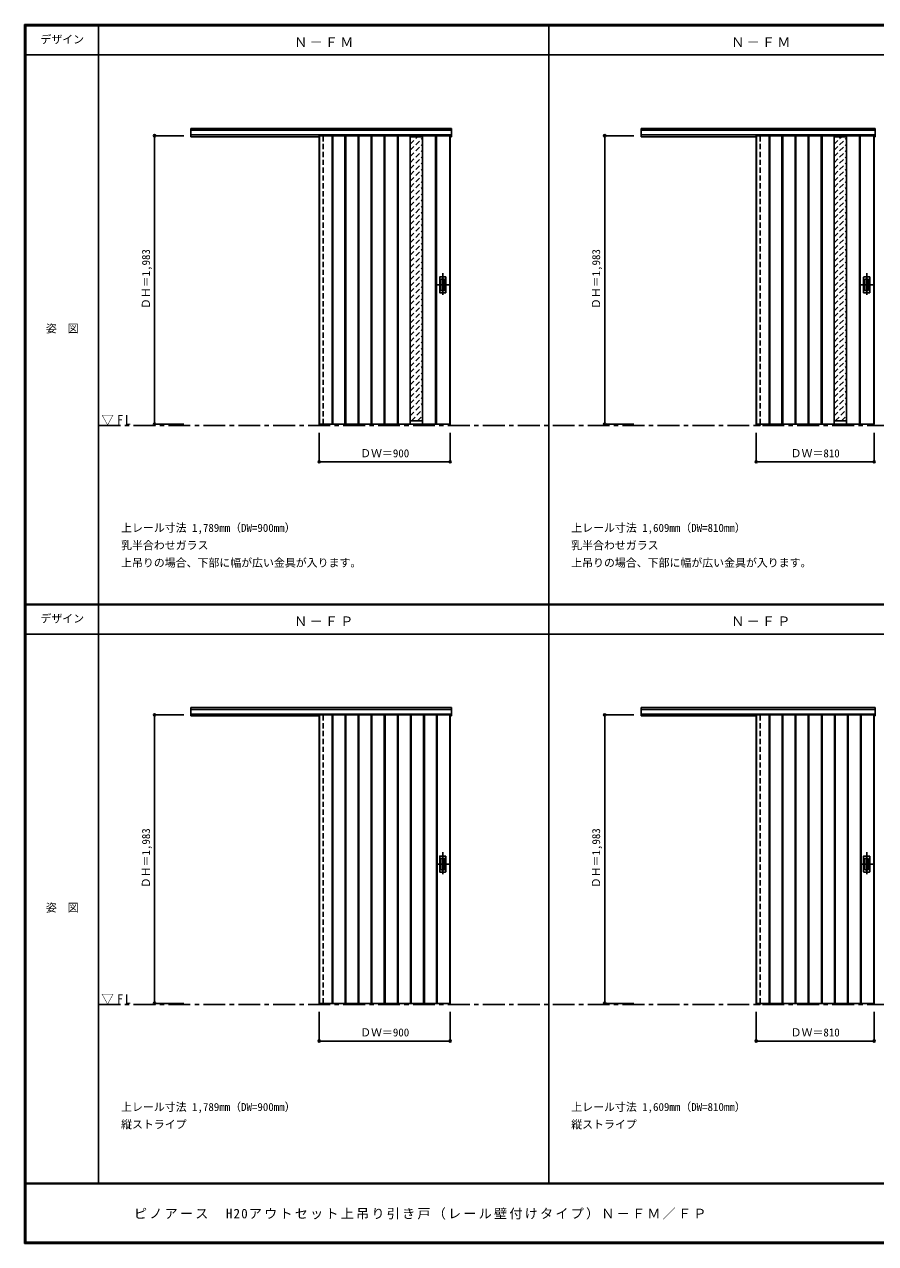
# Model space of a CAD drawing. Units: millimetres, scale not verified. Extents: x -6000 to 5700, y -4307 to 4260.
# Drawn here: x -6000 to -152, y -4205 to 4175 of the extents above; entities that cross this region are included whole.
import ezdxf
from ezdxf.enums import TextEntityAlignment as Align

# ---------------------------------------------------------------- set-up
doc = ezdxf.new("R2010")
doc.units = ezdxf.units.MM
doc.header["$LTSCALE"] = 30
doc.header["$PDMODE"] = 32
doc.header["$PDSIZE"] = 15
doc.linetypes.add('CHAIN1', pattern=[8, 5, -1, 1, -1])
doc.linetypes.add('DASHED1', pattern=[1.8, 1.2, -0.6])
for name, color, linetype in [('0-1_通り芯', 4, 'CHAIN1'), ('0-2_扉', 3, 'Continuous'), ('0-3_仕上げ', 3, 'Continuous'), ('0-4_枠', 3, 'Continuous'), ('0-6_引手', 3, 'Continuous'), ('0-A_文字', 7, 'Continuous'), ('0-B_寸法', 4, 'Continuous'), ('0-C_ハッチ', 4, 'DASHED1'), ('F-1_枠', 6, 'Continuous'), ('F-A_文字', 7, 'Continuous')]:
    doc.layers.add(name, color=color, linetype=linetype)
doc.styles.add('ＭＳ ゴシック', font='')
doc.styles.get('ＭＳ ゴシック').set_extended_font_data('MS Gothic')

msp = doc.modelspace()

# ---------------------------------------------------------------- linework, layer by layer
at = {"layer": '0-1_通り芯'}
for p, q in [((-3125.75, 2465.5), (-3125.75, 2303.5)), ((-213.25, 2465.5), (-213.25, 2303.5)), ((-3084.75, 2384.5), (-3166.75, 2384.5)), ((-172.25, 2384.5), (-254.25, 2384.5)), ((-3125.75, -1515), (-3125.75, -1677)), ((-213.25, -1515), (-213.25, -1677)), ((-3084.75, -1596), (-3166.75, -1596)), ((-172.25, -1596), (-254.25, -1596))]:
    msp.add_line(p, q, dxfattribs=at)
at = {"layer": '0-1_通り芯', "color": 7}
for p, q in [((-5490, 1418), (3233.5, 1418)), ((-5490, -2562.5), (5690, -2562.5))]:
    msp.add_line(p, q, dxfattribs=at)
at = {"layer": '0-2_扉', "color": 4, "linetype": 'DASHED1'}
for p, q in [((-3974.75, 3410), (-3974.75, 3406)), ((-972.25, 3410), (-972.25, 3406)), ((-3974.75, -570.5), (-3974.75, -574.5)), ((-972.25, -570.5), (-972.25, -574.5))]:
    msp.add_line(p, q, dxfattribs=at)
at = {"layer": '0-2_扉'}
for p, q in [((-3974.75, 3410), (-3974.75, 1427)), ((-3974.75, 3410), (-3074.75, 3410)), ((-972.25, 3410), (-972.25, 1427)), ((-972.25, 3410), (-162.25, 3410)), ((-3974.75, -570.5), (-3974.75, -2553.5)), ((-3974.75, -570.5), (-3074.75, -570.5)), ((-972.25, -570.5), (-972.25, -2553.5)), ((-972.25, -570.5), (-162.25, -570.5))]:
    msp.add_line(p, q, dxfattribs=at)
for points in [[(-3974.75, 1427), (-3074.75, 1427), (-3074.75, 3410)], [(-972.25, 1427), (-162.25, 1427), (-162.25, 3410)], [(-3974.75, -2553.5), (-3074.75, -2553.5), (-3074.75, -570.5)], [(-972.25, -2553.5), (-162.25, -2553.5), (-162.25, -570.5)]]:
    msp.add_lwpolyline(points, dxfattribs=at)
at = {"layer": '0-3_仕上げ'}
for p, q in [((-3971.75, 3410), (-3971.75, 1427)), ((-3885.75, 3410), (-3885.75, 1427)), ((-3880.75, 3410), (-3880.75, 1427)), ((-3797.75, 3410), (-3797.75, 1427)), ((-3792.75, 3410), (-3792.75, 1427)), ((-3707.75, 3410), (-3707.75, 1427)), ((-3702.75, 3410), (-3702.75, 1427)), ((-3617.75, 3410), (-3617.75, 1427)), ((-3612.75, 3410), (-3612.75, 1427)), ((-3527.75, 3410), (-3527.75, 1427)), ((-3522.75, 3410), (-3522.75, 1427)), ((-3437.75, 3410), (-3437.75, 1427)), ((-3432.75, 3410), (-3432.75, 1427)), ((-3174.75, 3410), (-3174.75, 1427)), ((-3169.75, 3410), (-3169.75, 1427)), ((-3077.75, 1427), (-3077.75, 3410)), ((-969.25, 3410), (-969.25, 1427)), ((-883.25, 1427), (-883.25, 3410)), ((-878.25, 1427), (-878.25, 3410)), ((-795.25, 1427), (-795.25, 3410)), ((-790.25, 1427), (-790.25, 3410)), ((-705.25, 1427), (-705.25, 3410)), ((-700.25, 1427), (-700.25, 3410)), ((-615.25, 3410), (-615.25, 1427)), ((-610.25, 3410), (-610.25, 1427)), ((-525.25, 3410), (-525.25, 1427)), ((-520.25, 3410), (-520.25, 1427)), ((-262.25, 3410), (-262.25, 1427)), ((-257.25, 3410), (-257.25, 1427)), ((-165.25, 1427), (-165.25, 3410)), ((-3971.75, -570.5), (-3971.75, -2553.5)), ((-3885.25, -570.5), (-3885.25, -2553.5)), ((-3880.25, -570.5), (-3880.25, -2553.5)), ((-3797.25, -570.5), (-3797.25, -2553.5)), ((-3792.25, -570.5), (-3792.25, -2553.5)), ((-3707.25, -570.5), (-3707.25, -2553.5)), ((-3702.25, -570.5), (-3702.25, -2553.5)), ((-3617.25, -570.5), (-3617.25, -2553.5)), ((-3612.25, -570.5), (-3612.25, -2553.5)), ((-3527.25, -570.5), (-3527.25, -2553.5)), ((-3522.25, -2553.5), (-3522.25, -570.5)), ((-3437.25, -2553.5), (-3437.25, -570.5)), ((-3432.25, -2553.5), (-3432.25, -570.5)), ((-3347.25, -2553.5), (-3347.25, -570.5)), ((-3342.25, -2553.5), (-3342.25, -570.5)), ((-3257.25, -2553.5), (-3257.25, -570.5)), ((-3252.25, -2553.5), (-3252.25, -570.5)), ((-3169.25, -2553.5), (-3169.25, -570.5)), ((-3164.25, -2553.5), (-3164.25, -570.5)), ((-3077.75, -2553.5), (-3077.75, -570.5)), ((-969.25, -570.5), (-969.25, -2553.5)), ((-882.75, -570.5), (-882.75, -2553.5)), ((-877.75, -570.5), (-877.75, -2553.5)), ((-794.75, -570.5), (-794.75, -2553.5)), ((-789.75, -570.5), (-789.75, -2553.5)), ((-704.75, -570.5), (-704.75, -2553.5)), ((-699.75, -570.5), (-699.75, -2553.5)), ((-614.75, -570.5), (-614.75, -2553.5)), ((-609.75, -570.5), (-609.75, -2553.5)), ((-524.75, -2553.5), (-524.75, -570.5)), ((-519.75, -2553.5), (-519.75, -570.5)), ((-434.75, -2553.5), (-434.75, -570.5)), ((-429.75, -2553.5), (-429.75, -570.5)), ((-344.75, -2553.5), (-344.75, -570.5)), ((-339.75, -2553.5), (-339.75, -570.5)), ((-256.75, -2553.5), (-256.75, -570.5)), ((-251.75, -2553.5), (-251.75, -570.5)), ((-165.25, -2553.5), (-165.25, -570.5))]:
    msp.add_line(p, q, dxfattribs=at)
at = {"layer": '0-3_仕上げ', "color": 7}
for p, q in [((-3349.75, 3410), (-3349.75, 1427)), ((-3349.75, 3402), (-3264.75, 3402)), ((-3264.75, 3410), (-3264.75, 1427)), ((-437.25, 3410), (-437.25, 1427)), ((-437.25, 3402), (-352.25, 3402)), ((-352.25, 3410), (-352.25, 1427)), ((-3349.75, 1451), (-3264.75, 1451)), ((-437.25, 1451), (-352.25, 1451))]:
    msp.add_line(p, q, dxfattribs=at)
at = {"layer": '0-4_枠'}
for p, q in [((-4855.75, 3460), (-3066.75, 3460)), ((-4855.75, 3403), (-4855.75, 3460)), ((-4855.75, 3447), (-3066.75, 3447)), ((-3066.75, 3403), (-3066.75, 3460)), ((-1763.25, 3460), (-154.25, 3460)), ((-1763.25, 3403), (-1763.25, 3460)), ((-1763.25, 3447), (-154.25, 3447)), ((-154.25, 3403), (-154.25, 3460)), ((-4855.75, 3415), (-3066.75, 3415)), ((-4855.75, 3403), (-3974.75, 3403)), ((-3975.75, 3415), (-3975.75, 1418)), ((-3947.75, 3410), (-3947.75, 3415)), ((-3074.75, 3403), (-3066.75, 3403)), ((-1763.25, 3415), (-154.25, 3415)), ((-1763.25, 3403), (-972.25, 3403)), ((-973.25, 3415), (-973.25, 1418)), ((-945.25, 3410), (-945.25, 3415)), ((-162.25, 3403), (-154.25, 3403)), ((-3947.75, 1427), (-3947.75, 1418)), ((-945.25, 1427), (-945.25, 1418)), ((-3975.75, 1418), (-3947.75, 1418)), ((-973.25, 1418), (-945.25, 1418)), ((-4855.75, -520.5), (-3066.75, -520.5)), ((-4855.75, -577.5), (-4855.75, -520.5)), ((-4855.75, -533.5), (-3066.75, -533.5)), ((-4855.75, -565.5), (-3066.75, -565.5)), ((-4855.75, -577.5), (-3974.75, -577.5)), ((-3975.75, -565.5), (-3975.75, -2562.5)), ((-3947.75, -570.5), (-3947.75, -565.5)), ((-3074.75, -577.5), (-3066.75, -577.5)), ((-3066.75, -577.5), (-3066.75, -520.5)), ((-1763.25, -520.5), (-154.25, -520.5)), ((-1763.25, -577.5), (-1763.25, -520.5)), ((-1763.25, -533.5), (-154.25, -533.5)), ((-1763.25, -565.5), (-154.25, -565.5)), ((-1763.25, -577.5), (-972.25, -577.5)), ((-973.25, -565.5), (-973.25, -2562.5)), ((-945.25, -570.5), (-945.25, -565.5)), ((-162.25, -577.5), (-154.25, -577.5)), ((-154.25, -577.5), (-154.25, -520.5)), ((-3975.75, -2562.5), (-3947.75, -2562.5)), ((-3947.75, -2553.5), (-3947.75, -2562.5)), ((-973.25, -2562.5), (-945.25, -2562.5)), ((-945.25, -2553.5), (-945.25, -2562.5))]:
    msp.add_line(p, q, dxfattribs=at)
at = {"layer": '0-4_枠', "color": 4, "linetype": 'DASHED1'}
for p, q in [((-3947.75, 1427), (-3947.75, 3410)), ((-945.25, 1427), (-945.25, 3410)), ((-3947.75, -2553.5), (-3947.75, -570.5)), ((-945.25, -2553.5), (-945.25, -570.5))]:
    msp.add_line(p, q, dxfattribs=at)
at = {"layer": '0-6_引手'}
for p, q in [((-3146.75, 2438), (-3146.75, 2331)), ((-3145.25, 2439.5), (-3106.25, 2439.5)), ((-3104.75, 2331), (-3104.75, 2438)), ((-234.25, 2438), (-234.25, 2331)), ((-232.75, 2439.5), (-193.75, 2439.5)), ((-192.25, 2331), (-192.25, 2438)), ((-3145.25, 2329.5), (-3106.25, 2329.5)), ((-232.75, 2329.5), (-193.75, 2329.5)), ((-3146.75, -1542.5), (-3146.75, -1649.5)), ((-3145.25, -1541), (-3106.25, -1541)), ((-3104.75, -1649.5), (-3104.75, -1542.5)), ((-234.25, -1542.5), (-234.25, -1649.5)), ((-232.75, -1541), (-193.75, -1541)), ((-192.25, -1649.5), (-192.25, -1542.5)), ((-3145.25, -1651), (-3106.25, -1651)), ((-232.75, -1651), (-193.75, -1651))]:
    msp.add_line(p, q, dxfattribs=at)
at = {"layer": '0-6_引手', "color": 7}
for p, q in [((-3138.25, 2422), (-3138.25, 2347)), ((-3136.75, 2423.5), (-3114.75, 2423.5)), ((-3113.25, 2347), (-3113.25, 2422)), ((-225.75, 2422), (-225.75, 2347)), ((-224.25, 2423.5), (-202.25, 2423.5)), ((-200.75, 2347), (-200.75, 2422)), ((-3136.75, 2345.5), (-3114.75, 2345.5)), ((-224.25, 2345.5), (-202.25, 2345.5)), ((-3138.25, -1558.5), (-3138.25, -1633.5)), ((-3136.75, -1557), (-3114.75, -1557)), ((-3113.25, -1633.5), (-3113.25, -1558.5)), ((-225.75, -1558.5), (-225.75, -1633.5)), ((-224.25, -1557), (-202.25, -1557)), ((-200.75, -1633.5), (-200.75, -1558.5)), ((-3136.75, -1635), (-3114.75, -1635)), ((-224.25, -1635), (-202.25, -1635))]:
    msp.add_line(p, q, dxfattribs=at)
at = {"layer": '0-6_引手'}
for centre, start, end in [((-3145.25, 2438), 90, 180), ((-3106.25, 2438), 0, 90), ((-232.75, 2438), 90, 180), ((-193.75, 2438), 0, 90), ((-3145.25, 2331), 180, 270), ((-3106.25, 2331), 270, 0), ((-232.75, 2331), 180, 270), ((-193.75, 2331), 270, 0), ((-3145.25, -1542.5), 90, 180), ((-3106.25, -1542.5), 0, 90), ((-232.75, -1542.5), 90, 180), ((-193.75, -1542.5), 0, 90), ((-3145.25, -1649.5), 180, 270), ((-3106.25, -1649.5), 270, 0), ((-232.75, -1649.5), 180, 270), ((-193.75, -1649.5), 270, 0)]:
    msp.add_arc(centre, 1.5, start, end, dxfattribs=at)
at = {"layer": '0-6_引手', "color": 7}
for centre, start, end in [((-3136.75, 2422), 90, 180), ((-3136.75, 2347), 180, 270), ((-3114.75, 2422), 0, 90), ((-3114.75, 2347), 270, 0), ((-224.25, 2422), 90, 180), ((-224.25, 2347), 180, 270), ((-202.25, 2422), 0, 90), ((-202.25, 2347), 270, 0), ((-3136.75, -1558.5), 90, 180), ((-3114.75, -1558.5), 0, 90), ((-224.25, -1558.5), 90, 180), ((-202.25, -1558.5), 0, 90), ((-3136.75, -1633.5), 180, 270), ((-3114.75, -1633.5), 270, 0), ((-224.25, -1633.5), 180, 270), ((-202.25, -1633.5), 270, 0)]:
    msp.add_arc(centre, 1.5, start, end, dxfattribs=at)
at = {"layer": '0-B_寸法'}
for p, q in [((-5105.75, 3410), (-5105.75, 1427)), ((-5105.75, 3410), (-4905.75, 3410)), ((-2013.25, 3410), (-2013.25, 1427)), ((-2013.25, 3410), (-1813.25, 3410)), ((-5105.75, 1427), (-4905.75, 1427)), ((-2013.25, 1427), (-1813.25, 1427)), ((-3974.75, 1168), (-3974.75, 1368)), ((-3074.75, 1168), (-3074.75, 1368)), ((-972.25, 1168), (-972.25, 1368)), ((-162.25, 1168), (-162.25, 1368)), ((-3074.75, 1168), (-3974.75, 1168)), ((-162.25, 1168), (-972.25, 1168)), ((-5105.75, -570.5), (-5105.75, -2553.5)), ((-5105.75, -570.5), (-4905.75, -570.5)), ((-2013.25, -570.5), (-2013.25, -2553.5)), ((-2013.25, -570.5), (-1813.25, -570.5)), ((-5105.75, -2553.5), (-4905.75, -2553.5)), ((-2013.25, -2553.5), (-1813.25, -2553.5)), ((-3974.75, -2812.5), (-3974.75, -2612.5)), ((-3074.75, -2812.5), (-3074.75, -2612.5)), ((-972.25, -2812.5), (-972.25, -2612.5)), ((-162.25, -2812.5), (-162.25, -2612.5)), ((-3074.75, -2812.5), (-3974.75, -2812.5)), ((-162.25, -2812.5), (-972.25, -2812.5))]:
    msp.add_line(p, q, dxfattribs=at)
at = {"layer": '0-B_寸法', "color": 7}
for p in [(-5105.75, 3410), (-2013.25, 3410), (-5105.75, 1427), (-2013.25, 1427), (-3974.75, 1168), (-3074.75, 1168), (-972.25, 1168), (-162.25, 1168), (-5105.75, -570.5), (-2013.25, -570.5), (-5105.75, -2553.5), (-2013.25, -2553.5), (-3974.75, -2812.5), (-3074.75, -2812.5), (-972.25, -2812.5), (-162.25, -2812.5)]:
    msp.add_point(p, dxfattribs=at)
at = {"layer": '0-C_ハッチ'}
for p, q in [((-3349.75, 3394.23), (-3341.98, 3402)), ((-3349.75, 3351.81), (-3299.56, 3402)), ((-3349.75, 3309.38), (-3264.75, 3394.38)), ((-437.25, 3351.81), (-387.06, 3402)), ((-437.25, 3394.23), (-429.48, 3402)), ((-437.25, 3309.38), (-352.25, 3394.38)), ((-3349.75, 3266.95), (-3264.75, 3351.95)), ((-3349.75, 3224.53), (-3264.75, 3309.53)), ((-437.25, 3266.95), (-352.25, 3351.95)), ((-437.25, 3224.53), (-352.25, 3309.53)), ((-3349.75, 3182.1), (-3264.75, 3267.1)), ((-3349.75, 3139.68), (-3264.75, 3224.68)), ((-437.25, 3182.1), (-352.25, 3267.1)), ((-437.25, 3139.68), (-352.25, 3224.68)), ((-3349.75, 3097.25), (-3264.75, 3182.25)), ((-3349.75, 3054.82), (-3264.75, 3139.82)), ((-437.25, 3097.25), (-352.25, 3182.25)), ((-437.25, 3054.82), (-352.25, 3139.82)), ((-3349.75, 3012.4), (-3264.75, 3097.4)), ((-3349.75, 2969.97), (-3264.75, 3054.97)), ((-437.25, 3012.4), (-352.25, 3097.4)), ((-437.25, 2969.97), (-352.25, 3054.97)), ((-3349.75, 2927.54), (-3264.75, 3012.54)), ((-3349.75, 2885.12), (-3264.75, 2970.12)), ((-437.25, 2927.54), (-352.25, 3012.54)), ((-437.25, 2885.12), (-352.25, 2970.12)), ((-3349.75, 2842.69), (-3264.75, 2927.69)), ((-3349.75, 2800.26), (-3264.75, 2885.26)), ((-437.25, 2842.69), (-352.25, 2927.69)), ((-437.25, 2800.26), (-352.25, 2885.26)), ((-3349.75, 2757.84), (-3264.75, 2842.84)), ((-3349.75, 2715.41), (-3264.75, 2800.41)), ((-437.25, 2757.84), (-352.25, 2842.84)), ((-437.25, 2715.41), (-352.25, 2800.41)), ((-3349.75, 2672.98), (-3264.75, 2757.98)), ((-3349.75, 2630.56), (-3264.75, 2715.56)), ((-437.25, 2672.98), (-352.25, 2757.98)), ((-437.25, 2630.56), (-352.25, 2715.56)), ((-3349.75, 2588.13), (-3264.75, 2673.13)), ((-3349.75, 2545.71), (-3264.75, 2630.71)), ((-437.25, 2588.13), (-352.25, 2673.13)), ((-437.25, 2545.71), (-352.25, 2630.71)), ((-3349.75, 2503.28), (-3264.75, 2588.28)), ((-3349.75, 2460.85), (-3264.75, 2545.85)), ((-437.25, 2503.28), (-352.25, 2588.28)), ((-437.25, 2460.85), (-352.25, 2545.85)), ((-3349.75, 2418.43), (-3264.75, 2503.43)), ((-3349.75, 2376), (-3264.75, 2461)), ((-437.25, 2418.43), (-352.25, 2503.43)), ((-437.25, 2376), (-352.25, 2461)), ((-3349.75, 2333.57), (-3264.75, 2418.57)), ((-3349.75, 2291.15), (-3264.75, 2376.15)), ((-437.25, 2333.57), (-352.25, 2418.57)), ((-437.25, 2291.15), (-352.25, 2376.15)), ((-3349.75, 2248.72), (-3264.75, 2333.72)), ((-3349.75, 2206.29), (-3264.75, 2291.29)), ((-437.25, 2248.72), (-352.25, 2333.72)), ((-437.25, 2206.29), (-352.25, 2291.29)), ((-3349.75, 2163.87), (-3264.75, 2248.87)), ((-3349.75, 2121.44), (-3264.75, 2206.44)), ((-437.25, 2163.87), (-352.25, 2248.87)), ((-437.25, 2121.44), (-352.25, 2206.44)), ((-3349.75, 2079.02), (-3264.75, 2164.02)), ((-3349.75, 2036.59), (-3264.75, 2121.59)), ((-437.25, 2079.02), (-352.25, 2164.02)), ((-437.25, 2036.59), (-352.25, 2121.59)), ((-3349.75, 1994.16), (-3264.75, 2079.16)), ((-3349.75, 1951.74), (-3264.75, 2036.74)), ((-437.25, 1994.16), (-352.25, 2079.16)), ((-437.25, 1951.74), (-352.25, 2036.74)), ((-3349.75, 1909.31), (-3264.75, 1994.31)), ((-3349.75, 1866.88), (-3264.75, 1951.88)), ((-437.25, 1909.31), (-352.25, 1994.31)), ((-437.25, 1866.88), (-352.25, 1951.88)), ((-3349.75, 1824.46), (-3264.75, 1909.46)), ((-3349.75, 1782.03), (-3264.75, 1867.03)), ((-437.25, 1824.46), (-352.25, 1909.46)), ((-437.25, 1782.03), (-352.25, 1867.03)), ((-3349.75, 1739.6), (-3264.75, 1824.6)), ((-3349.75, 1697.18), (-3264.75, 1782.18)), ((-437.25, 1739.6), (-352.25, 1824.6)), ((-437.25, 1697.18), (-352.25, 1782.18)), ((-3349.75, 1654.75), (-3264.75, 1739.75)), ((-3349.75, 1612.32), (-3264.75, 1697.32)), ((-437.25, 1654.75), (-352.25, 1739.75)), ((-437.25, 1612.32), (-352.25, 1697.32)), ((-3349.75, 1569.9), (-3264.75, 1654.9)), ((-3349.75, 1527.47), (-3264.75, 1612.47)), ((-437.25, 1569.9), (-352.25, 1654.9)), ((-437.25, 1527.47), (-352.25, 1612.47)), ((-3349.75, 1485.05), (-3264.75, 1570.05)), ((-3341.37, 1451), (-3264.75, 1527.62)), ((-437.25, 1485.05), (-352.25, 1570.05)), ((-428.87, 1451), (-352.25, 1527.62)), ((-3298.94, 1451), (-3264.75, 1485.19)), ((-386.44, 1451), (-352.25, 1485.19))]:
    msp.add_line(p, q, dxfattribs=at)
at = {"layer": 'F-1_枠'}
for p, q in [((-6000, 4175), (5700, 4175)), ((-6000, 4175), (-6000, -4205)), ((-6000, 4170), (5700, 4170)), ((-6000, 4165), (5700, 4165)), ((-5995, 4175), (-5995, -4205)), ((-5990, 4175), (-5990, -4205)), ((-5490, 4175), (-5490, -3790)), ((-2397.5, -3790), (-2397.5, 4175)), ((-6000, 3965), (5700, 3965)), ((-6000, 190.5), (5700, 190.5)), ((-6000, 187.5), (5700, 187.5)), ((-6000, 184.5), (5700, 184.5)), ((-6000, -15.5), (5700, -15.5)), ((5700, -3790), (-6000, -3790)), ((5700, -3795), (-6000, -3795)), ((5700, -4195), (-6000, -4195)), ((5700, -4200), (-6000, -4200)), ((5700, -4205), (-6000, -4205))]:
    msp.add_line(p, q, dxfattribs=at)

# ---------------------------------------------------------------- texts
at = {"layer": '0-A_文字', "style": 'ＭＳ ゴシック'}
for s, p in [('上レール寸法 1,789mm（DW=900mm）', (-5335.75, 670.5)), ('上レール寸法 1,609mm（DW=810mm）', (-2243.25, 670.5)), ('乳半合わせガラス', (-5335.75, 550.5)), ('乳半合わせガラス', (-2243.25, 550.5)), ('上吊りの場合、下部に幅が広い金具が入ります。', (-5335.75, 430.5)), ('上吊りの場合、下部に幅が広い金具が入ります。', (-2243.25, 430.5)), ('上レール寸法 1,789mm（DW=900mm）', (-5335.75, -3310)), ('上レール寸法 1,609mm（DW=810mm）', (-2243.25, -3310)), ('縦ストライプ', (-5335.75, -3430)), ('縦ストライプ', (-2243.25, -3430))]:
    msp.add_text(s, height=54.99, dxfattribs=at).set_placement(p, align=Align.BOTTOM_LEFT)
at = {"layer": '0-A_文字', "char_height": 65.98, "attachment_point": 7, "style": 'ＭＳ ゴシック'}
for s, insert in [('\\T1.17;Ｎ－ＦＭ', (-4146.25, 4020)), ('\\T1.17;Ｎ－ＦＭ', (-1143.75, 4020)), ('\\T1.26;\\W0.95;▽FL', (-5471.25, 1418)), ('\\T1.17;Ｎ－ＦＰ', (-4146.25, 39.5)), ('\\T1.17;Ｎ－ＦＰ', (-1143.75, 39.5)), ('\\T1.26;\\W0.95;▽FL', (-5471.25, -2562.5))]:
    msp.add_mtext(s, dxfattribs=dict(at, insert=insert))
at = {"layer": '0-B_寸法', "color": 7, "style": 'ＭＳ ゴシック'}
for p in [(-5120.75, 2218.25), (-2028.25, 2218.25), (-5120.75, -1762.25), (-2028.25, -1762.25)]:
    msp.add_text('ＤＨ＝1,983', height=54.99, rotation=90, dxfattribs=at).set_placement(p, align=Align.BOTTOM_LEFT)
for s, p in [('ＤＷ＝900', (-3693.5, 1183)), ('ＤＷ＝810', (-736, 1183)), ('ＤＷ＝900', (-3693.5, -2797.5)), ('ＤＷ＝810', (-736, -2797.5))]:
    msp.add_text(s, height=54.99, dxfattribs=at).set_placement(p, align=Align.BOTTOM_LEFT)
at = {"layer": 'F-A_文字', "style": 'ＭＳ ゴシック'}
for s, p in [('デザイン', (-5890, 4027.5)), ('姿\u3000図', (-5852.5, 2040.25)), ('デザイン', (-5890, 47)), ('姿\u3000図', (-5852.5, -1940.25))]:
    msp.add_text(s, height=54.99, dxfattribs=at).set_placement(p, align=Align.BOTTOM_LEFT)
at = {"layer": 'F-A_文字', "insert": (-5247.55, -4040), "char_height": 65.98, "attachment_point": 7, "style": 'ＭＳ ゴシック'}
msp.add_mtext('\\T1.17;ピノアース\u3000H20アウトセット上吊り引き戸（レール壁付けタイプ）Ｎ－ＦＭ／ＦＰ', dxfattribs=at)

doc.saveas('drawing.dxf')
